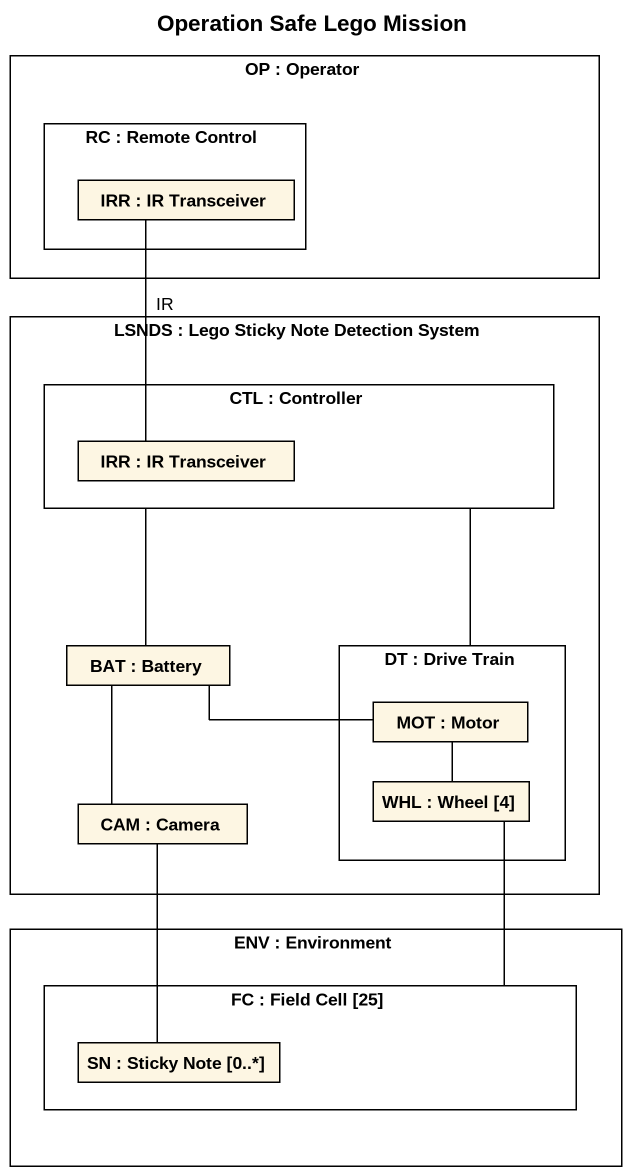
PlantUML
@startuml
title Operation Safe Lego Mission
rectangle "OP : Operator" as OP {
  rectangle "RC : Remote Control" as RC {
    rectangle "IRR : IR Transceiver" as IRR
  }
}
rectangle "LSNDS : Lego Sticky Note Detection System" as LSNDS {
  rectangle "CTL : Controller" as CTL {
    rectangle "IRR : IR Transceiver" as IRR_2
  }
  rectangle "BAT : Battery" as BAT
  rectangle "DT : Drive Train" as DT {
    rectangle "MOT : Motor" as MOT
    rectangle "WHL : Wheel [4]" as WHL
  }
  rectangle "CAM : Camera" as CAM
}
rectangle "ENV : Environment" as ENV {
  rectangle "FC : Field Cell [25]" as FC {
    rectangle "SN : Sticky Note [0..*]" as SN
  }
}
IRR -- IRR_2 : IR
BAT -up- CTL
BAT -right- MOT
DT -up- CTL
MOT -- WHL
WHL -- FC
CAM -up- BAT
CAM -- SN
@enduml
